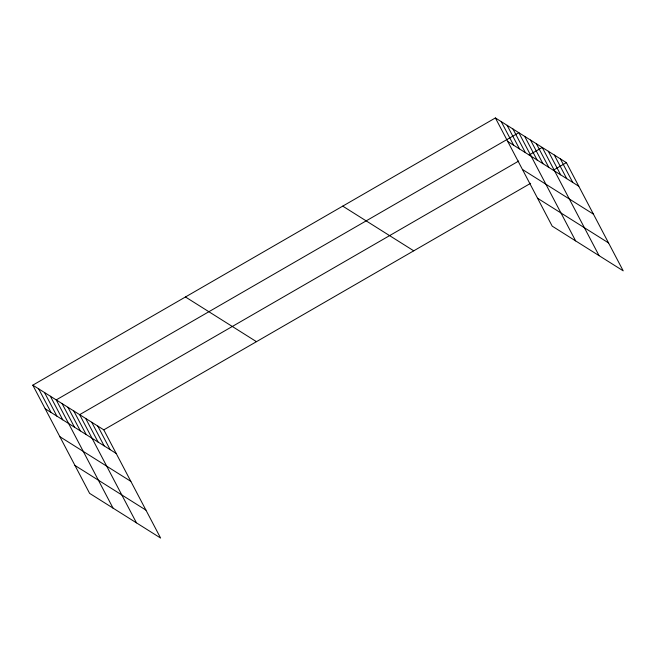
<?xml version="1.0" encoding="UTF-8"?>
<svg xmlns="http://www.w3.org/2000/svg" width="656" height="656" viewBox="0 0 656 656"><rect width="100%" height="100%" fill="white"/><g stroke="black" fill="none" stroke-linecap="round" stroke-linejoin="round"><path stroke-width="0.98" d="M32.8 385.162L103.796 429.852L160.605 538.051L89.61 493.361L32.8 385.162L495.395 117.949L566.39 162.639L623.2 270.838L552.204 226.148L495.395 117.949M518.699 161.048L79.655 414.658L136.464 522.857M529.171 155.005L542.258 147.444L599.059 255.643M103.796 429.852L530.63 183.303M553.311 170.199L566.39 162.639M507.793 141.557L578.789 186.247M522.447 169.469L593.442 214.168M537.543 198.235L608.547 242.925M342.735 206.123L413.739 250.822M185.459 296.979L256.455 341.669M45.198 408.77L116.194 453.46M59.852 436.683L130.847 481.373M74.948 465.448L145.952 510.138M560.355 158.842L572.754 182.45M554.32 155.046L566.718 178.653M548.285 151.241L560.683 174.857M536.395 143.754L548.793 167.37M530.54 140.072L542.938 163.68M524.685 136.382L537.075 159.99M575.632 240.9L518.822 132.692L56.227 399.906L113.037 508.105M512.967 129.011L525.366 152.618M507.113 125.321L519.503 148.928M501.25 121.631L513.648 145.247M97.76 426.056L110.159 449.663M91.725 422.251L104.124 445.867M85.69 418.454L98.088 442.062M73.8 410.968L86.198 434.575M67.945 407.278L80.335 430.894M62.09 403.596L74.481 427.204M50.373 396.224L62.771 419.832M44.518 392.534L56.908 416.142M38.655 388.844L51.053 412.452"/></g></svg>
